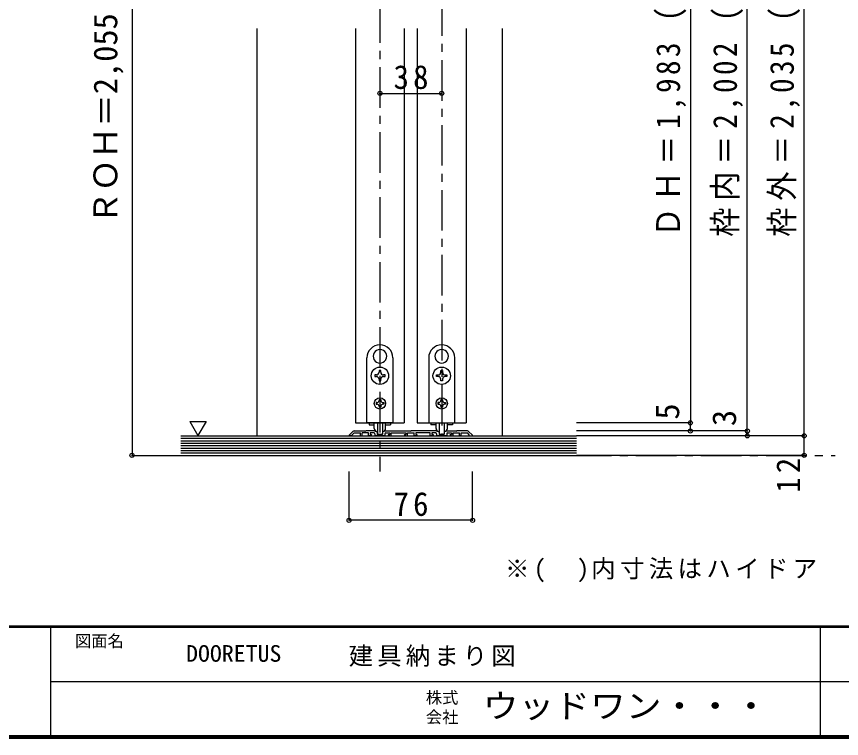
# Model space of a CAD drawing. Units: millimetres at full size, sheet at 1:5; details may follow other scales. Extents: x -973 to 977, y -718 to 696.
# Drawn here: x -19 to 488, y -701 to -256 of the extents above; entities that cross this region are included whole.
import ezdxf
from ezdxf.enums import TextEntityAlignment as Align

# ---------------------------------------------------------------- set-up
doc = ezdxf.new("R2010")
doc.units = ezdxf.units.MM
doc.header["$LTSCALE"] = 5
doc.header["$PDMODE"] = 32
doc.header["$PDSIZE"] = 2.5
doc.linetypes.add('CHAIN1', pattern=[8, 5, -1, 1, -1])
for name, color, linetype in [('0-1_通り芯', 4, 'CHAIN1'), ('0-3_仕上げ', 2, 'Continuous'), ('0-4_枠', 3, 'Continuous'), ('0-6_扉', 6, 'Continuous'), ('0-7_金物', 7, 'Continuous'), ('0-A_文字', 7, 'Continuous'), ('0-B_寸法', 7, 'Continuous'), ('F-1_枠', 7, 'Continuous')]:
    doc.layers.add(name, color=color, linetype=linetype)
doc.styles.add('ＭＳ ゴシック', font='')
doc.styles.get('ＭＳ ゴシック').set_extended_font_data('MS Gothic')

msp = doc.modelspace()

# ---------------------------------------------------------------- linework, layer by layer
at = {"layer": '0-1_通り芯'}
for p, q in [((204.221, 32.5), (204.221, -536.5)), ((242.221, -43.151), (242.221, -514.5)), ((81.721, -526.5), (484.221, -526.5))]:
    msp.add_line(p, q, dxfattribs=at)
at = {"layer": '0-3_仕上げ'}
for p, q in [((81.721, -514.5), (325.221, -514.5)), ((81.721, -526.5), (325.221, -526.5))]:
    msp.add_line(p, q, dxfattribs=at)
at = {"layer": '0-3_仕上げ', "color": 7}
for p, q in [((81.721, -516), (325.221, -516)), ((81.721, -517.5), (325.221, -517.5)), ((81.721, -519), (325.221, -519)), ((81.721, -520.5), (325.221, -520.5)), ((81.721, -522), (325.221, -522)), ((81.721, -523.5), (325.221, -523.5)), ((81.721, -525), (325.221, -525))]:
    msp.add_line(p, q, dxfattribs=at)
at = {"layer": '0-4_枠', "color": 4}
for p, q in [((128.721, -514.5), (128.721, -263.651)), ((279.721, -514.5), (279.721, -263.651))]:
    msp.add_line(p, q, dxfattribs=at)
at = {"layer": '0-4_枠'}
for p, q in [((187.645, -511.793), (185.28, -514.159)), ((200.992, -511.5), (195.521, -511.5)), ((201.146, -511.524), (202.275, -511.888)), ((202.621, -512.364), (202.621, -513.4)), ((205.821, -512.364), (205.821, -513.4)), ((207.296, -511.524), (206.168, -511.888)), ((207.45, -511.5), (222.921, -511.5)), ((223.221, -511.8), (222.921, -511.5)), ((223.521, -511.5), (223.221, -511.8)), ((238.992, -511.5), (223.521, -511.5)), ((239.146, -511.524), (240.275, -511.888)), ((240.621, -512.364), (240.621, -513.4)), ((243.821, -512.364), (243.821, -513.4)), ((245.296, -511.524), (244.168, -511.888)), ((245.45, -511.5), (250.921, -511.5)), ((251.221, -511.8), (250.921, -511.5)), ((251.521, -511.5), (251.221, -511.8)), ((258.09, -511.5), (251.521, -511.5)), ((258.797, -511.793), (261.163, -514.159)), ((187.021, -514.5), (185.421, -514.5)), ((187.221, -513.914), (188.435, -512.7)), ((187.221, -514.3), (187.221, -513.914)), ((188.435, -512.7), (192.221, -512.7)), ((192.221, -514.2), (192.221, -512.7)), ((192.521, -514.5), (192.921, -514.5)), ((193.221, -514.2), (193.221, -512.7)), ((198.821, -514.5), (197.521, -514.5)), ((198.821, -513.7), (198.221, -513.7)), ((201.121, -513.2), (201.121, -514.2)), ((207.021, -514.5), (201.421, -514.5)), ((202.921, -513.7), (205.521, -513.7)), ((207.321, -513.2), (207.321, -514.2)), ((207.821, -512.7), (210.221, -512.7)), ((209.621, -513.7), (210.221, -513.7)), ((209.621, -514.5), (210.921, -514.5)), ((210.221, -512.7), (210.221, -513.7)), ((211.221, -512.7), (220.221, -512.7)), ((211.221, -514.2), (211.221, -512.7)), ((219.621, -513.7), (220.221, -513.7)), ((219.621, -514.5), (220.921, -514.5)), ((220.221, -512.7), (220.221, -513.7)), ((221.221, -512.7), (225.221, -512.7)), ((221.221, -514.2), (221.221, -512.7)), ((225.221, -514.2), (225.221, -512.7)), ((226.821, -514.5), (225.521, -514.5)), ((226.821, -513.7), (226.221, -513.7)), ((236.821, -514.5), (235.521, -514.5)), ((236.821, -513.7), (236.221, -513.7)), ((239.121, -513.2), (239.121, -514.2)), ((245.021, -514.5), (239.421, -514.5)), ((240.921, -513.7), (243.521, -513.7)), ((245.321, -513.2), (245.321, -514.2)), ((245.821, -512.7), (248.221, -512.7)), ((247.621, -513.7), (248.221, -513.7)), ((247.621, -514.5), (248.921, -514.5)), ((248.221, -512.7), (248.221, -513.7)), ((249.221, -512.7), (253.221, -512.7)), ((249.221, -514.2), (249.221, -512.7)), ((253.221, -514.2), (253.221, -512.7)), ((253.921, -514.5), (253.521, -514.5)), ((254.221, -512.7), (258.007, -512.7)), ((254.221, -514.2), (254.221, -512.7)), ((259.421, -514.5), (261.021, -514.5))]:
    msp.add_line(p, q, dxfattribs=at)
for points in [[(188.352, -511.5), (194.921, -511.5), (195.221, -511.8), (195.521, -511.5)], [(197.221, -514.2), (197.221, -512.7), (193.221, -512.7)], [(200.621, -512.7), (198.221, -512.7), (198.221, -513.7)], [(235.221, -514.2), (235.221, -512.7), (226.221, -512.7), (226.221, -513.7)], [(238.621, -512.7), (236.221, -512.7), (236.221, -513.7)], [(259.221, -514.3), (259.221, -513.914), (258.007, -512.7)]]:
    msp.add_lwpolyline(points, dxfattribs=at)
for centre, radius, start, end in [((188.352, -512.5), 1, 90, 135), ((200.992, -512), 0.5, 72.1213, 90), ((202.121, -512.364), 0.5, 0, 72.1213), ((206.321, -512.364), 0.5, 107.8787, 180), ((207.45, -512), 0.5, 90, 107.8787), ((238.992, -512), 0.5, 72.1213, 90), ((240.121, -512.364), 0.5, 0, 72.1213), ((244.321, -512.364), 0.5, 107.8787, 180), ((245.45, -512), 0.5, 90, 107.8787), ((258.09, -512.5), 1, 45, 90), ((185.421, -514.3), 0.2, 135, 270), ((187.021, -514.3), 0.2, 270, 0), ((192.521, -514.2), 0.3, 180, 270), ((192.921, -514.2), 0.3, 270, 0), ((197.521, -514.2), 0.3, 180, 270), ((198.821, -514.1), 0.4, 0, 90), ((198.821, -514.1), 0.4, 270, 0), ((200.621, -513.2), 0.5, 0, 90), ((201.421, -514.2), 0.3, 180, 270), ((202.921, -513.4), 0.3, 180, 270), ((205.521, -513.4), 0.3, 270, 0), ((207.021, -514.2), 0.3, 270, 0), ((207.821, -513.2), 0.5, 90, 180), ((209.621, -514.1), 0.4, 90, 180), ((209.621, -514.1), 0.4, 180, 270), ((210.921, -514.2), 0.3, 270, 0), ((219.621, -514.1), 0.4, 90, 180), ((219.621, -514.1), 0.4, 180, 270), ((220.921, -514.2), 0.3, 270, 0), ((225.521, -514.2), 0.3, 180, 270), ((226.821, -514.1), 0.4, 0, 90), ((226.821, -514.1), 0.4, 270, 0), ((235.521, -514.2), 0.3, 180, 270), ((236.821, -514.1), 0.4, 0, 90), ((236.821, -514.1), 0.4, 270, 0), ((238.621, -513.2), 0.5, 0, 90), ((239.421, -514.2), 0.3, 180, 270), ((240.921, -513.4), 0.3, 180, 270), ((243.521, -513.4), 0.3, 270, 0), ((245.021, -514.2), 0.3, 270, 0), ((245.821, -513.2), 0.5, 90, 180), ((247.621, -514.1), 0.4, 90, 180), ((247.621, -514.1), 0.4, 180, 270), ((248.921, -514.2), 0.3, 270, 0), ((253.521, -514.2), 0.3, 180, 270), ((253.921, -514.2), 0.3, 270, 0), ((259.421, -514.3), 0.2, 180, 270), ((261.021, -514.3), 0.2, 270, 45)]:
    msp.add_arc(centre, radius, start, end, dxfattribs=at)
at = {"layer": '0-6_扉'}
for p, q in [((189.221, -263.651), (189.221, -506.5)), ((219.221, -263.651), (219.221, -506.5)), ((227.221, -263.651), (227.221, -506.5)), ((257.221, -263.651), (257.221, -506.5)), ((189.221, -506.5), (219.221, -506.5)), ((227.221, -506.5), (257.221, -506.5))]:
    msp.add_line(p, q, dxfattribs=at)
at = {"layer": '0-7_金物'}
for p, q in [((204.122, -461.351), (204.221, -461.45)), ((204.32, -461.351), (204.221, -461.45)), ((242.122, -461.351), (242.221, -461.45)), ((242.32, -461.351), (242.221, -461.45)), ((200.579, -467.489), (200.714, -467.525)), ((200.678, -467.66), (200.714, -467.525)), ((207.864, -467.489), (207.729, -467.525)), ((207.765, -467.66), (207.729, -467.525)), ((238.579, -467.489), (238.714, -467.525)), ((238.678, -467.66), (238.714, -467.525)), ((245.864, -467.489), (245.729, -467.525)), ((245.765, -467.66), (245.729, -467.525)), ((201.071, -477), (201.071, -478)), ((202.021, -477), (201.071, -477)), ((204.721, -475.3), (204.721, -474.35)), ((241.721, -475.3), (241.721, -474.35)), ((244.421, -477), (245.371, -477)), ((245.371, -477), (245.371, -478)), ((201.071, -478), (202.021, -478)), ((203.721, -479.7), (203.721, -480.65)), ((203.721, -480.65), (204.721, -480.65)), ((204.721, -480.65), (204.721, -479.7)), ((241.721, -480.65), (241.721, -479.7)), ((242.721, -480.65), (241.721, -480.65)), ((242.721, -479.7), (242.721, -480.65)), ((245.371, -478), (244.421, -478)), ((203.721, -492.1), (203.721, -492.7)), ((203.721, -492.1), (204.721, -492.1)), ((204.721, -492.1), (204.721, -492.7)), ((242.721, -492.1), (241.721, -492.1)), ((241.721, -492.1), (241.721, -492.7)), ((242.721, -492.1), (242.721, -492.7)), ((201.821, -494), (201.821, -495)), ((202.421, -494), (201.821, -494)), ((201.821, -495), (202.421, -495)), ((203.721, -496.3), (203.721, -496.9)), ((204.721, -496.9), (203.721, -496.9)), ((204.721, -496.3), (204.721, -496.9)), ((206.021, -494), (206.621, -494)), ((206.621, -495), (206.021, -495)), ((206.621, -494), (206.621, -495)), ((239.821, -494), (239.821, -495)), ((240.421, -494), (239.821, -494)), ((239.821, -495), (240.421, -495)), ((241.721, -496.3), (241.721, -496.9)), ((241.721, -496.9), (242.721, -496.9)), ((242.721, -496.3), (242.721, -496.9)), ((244.021, -494), (244.621, -494)), ((244.621, -495), (244.021, -495)), ((244.621, -494), (244.621, -495)), ((197.621, -506.5), (197.621, -507.7)), ((200.721, -509.921), (200.721, -506.5)), ((202.721, -506.5), (202.721, -513.121)), ((205.721, -506.5), (205.721, -513.121)), ((207.721, -509.921), (207.721, -506.5)), ((210.821, -506.5), (210.821, -507.7)), ((235.621, -506.5), (235.621, -507.7)), ((238.721, -509.921), (238.721, -506.5)), ((240.721, -506.5), (240.721, -513.121)), ((243.721, -506.5), (243.721, -513.121)), ((245.721, -509.921), (245.721, -506.5)), ((248.821, -506.5), (248.821, -507.7)), ((197.621, -507.7), (200.754, -507.7)), ((207.689, -507.7), (210.821, -507.7)), ((238.754, -507.7), (235.621, -507.7)), ((248.821, -507.7), (245.689, -507.7)), ((203.021, -513.421), (205.421, -513.421)), ((241.021, -513.421), (243.421, -513.421))]:
    msp.add_line(p, q, dxfattribs=at)
for points in [[(212.221, -466.5), (212.221, -506.5), (196.221, -506.5), (196.221, -466.5)], [(234.221, -466.5), (234.221, -506.5), (250.221, -506.5), (250.221, -466.5)], [(204.721, -474.35), (203.721, -474.35), (203.721, -475.3)], [(206.421, -478), (207.371, -478), (207.371, -477), (206.421, -477)], [(240.021, -478), (239.071, -478), (239.071, -477), (240.021, -477)], [(241.721, -474.35), (242.721, -474.35), (242.721, -475.3)]]:
    msp.add_lwpolyline(points, dxfattribs=at)
for centre, radius in [((204.221, -477.5), 5.35), ((242.221, -477.5), 5.35), ((204.221, -494.5), 3.5), ((242.221, -494.5), 3.5)]:
    msp.add_circle(centre, radius, dxfattribs=at)
for centre, radius, start, end in [((204.221, -466.5), 8, 0, 180), ((204.221, -465.5), 4.15, 91.3645, 208.6355), ((204.221, -465.5), 4.15, 331.3645, 88.6355), ((242.221, -466.5), 8, 0, 180), ((242.221, -465.5), 4.15, 91.3645, 208.6355), ((242.221, -465.5), 4.15, 331.3645, 88.6355), ((204.221, -465.5), 4.15, 211.3645, 328.6355), ((242.221, -465.5), 4.15, 211.3645, 328.6355), ((202.021, -475.3), 1.7, 270, 0), ((206.421, -475.3), 1.7, 180, 270), ((240.021, -475.3), 1.7, 270, 0), ((244.421, -475.3), 1.7, 180, 270), ((202.021, -479.7), 1.7, 0, 90), ((206.421, -479.7), 1.7, 90, 180), ((240.021, -479.7), 1.7, 0, 90), ((244.421, -479.7), 1.7, 90, 180), ((202.421, -492.7), 1.3, 270, 0), ((202.421, -496.3), 1.3, 0, 90), ((206.021, -492.7), 1.3, 180, 270), ((206.021, -496.3), 1.3, 90, 180), ((240.421, -492.7), 1.3, 270, 0), ((240.421, -496.3), 1.3, 0, 90), ((244.021, -492.7), 1.3, 180, 270), ((244.021, -496.3), 1.3, 90, 180), ((202.721, -509.921), 2, 180, 264.78409), ((202.521, -512.112), 0.2, 0, 84.78409), ((205.921, -512.112), 0.2, 95.21591, 180), ((205.721, -509.921), 2, 275.21591, 0), ((240.721, -509.921), 2, 180, 264.78409), ((240.521, -512.112), 0.2, 0, 84.78409), ((243.921, -512.112), 0.2, 95.21591, 180), ((243.721, -509.921), 2, 275.21591, 0), ((203.021, -513.121), 0.3, 180, 270), ((205.421, -513.121), 0.3, 270, 0), ((241.021, -513.121), 0.3, 180, 270), ((243.421, -513.121), 0.3, 270, 0)]:
    msp.add_arc(centre, radius, start, end, dxfattribs=at)
at = {"layer": '0-A_文字'}
for p, q in [((87.286, -505.686), (97.286, -505.686)), ((87.286, -505.686), (92.286, -514.347)), ((97.286, -505.686), (92.286, -514.347))]:
    msp.add_line(p, q, dxfattribs=at)
at = {"layer": '0-B_寸法', "color": 4}
for p, q in [((51.721, -21.151), (51.721, -526.5)), ((430.221, -511.5), (430.221, -29.151)), ((465.221, -526.5), (465.221, -29.151)), ((395.221, -59.151), (395.221, -506.5)), ((204.221, -303.651), (242.221, -303.651)), ((395.221, -506.5), (325.221, -506.5)), ((395.221, -511.5), (395.221, -506.5)), ((395.221, -511.5), (325.221, -511.5)), ((430.221, -511.5), (325.221, -511.5)), ((430.221, -514.5), (430.221, -511.5)), ((465.221, -514.5), (325.221, -514.5)), ((51.721, -526.5), (81.721, -526.5)), ((465.221, -526.5), (325.221, -526.5)), ((185.221, -566.5), (185.221, -536.5)), ((261.221, -566.5), (261.221, -536.5)), ((261.221, -566.5), (185.221, -566.5))]:
    msp.add_line(p, q, dxfattribs=at)
at = {"layer": '0-B_寸法'}
for p in [(204.221, -303.651), (242.221, -303.651), (395.221, -506.5), (395.221, -511.5), (430.221, -511.5), (430.221, -514.5), (465.221, -514.5), (51.721, -526.5), (465.221, -526.5), (185.221, -566.5), (261.221, -566.5)]:
    msp.add_point(p, dxfattribs=at)
at = {"layer": 'F-1_枠', "color": 6}
for p, q in [((976.653, -631.667), (-973.347, -631.667)), ((976.653, -632.5), (-973.347, -632.5)), ((1.653, -632.5), (1.653, -699.167)), ((474.986, -632.5), (474.986, -699.167)), ((1.653, -665.833), (974.986, -665.834)), ((976.653, -699.167), (-973.347, -699.167)), ((976.653, -700), (-973.347, -700)), ((976.653, -700.833), (-973.347, -700.833))]:
    msp.add_line(p, q, dxfattribs=at)

# ---------------------------------------------------------------- texts
at = {"layer": '0-A_文字', "insert": (281.16, -604.63), "char_height": 11, "attachment_point": 7, "style": 'ＭＳ ゴシック'}
msp.add_mtext('\\T1.18;※(\u3000)内寸法はハイドア', dxfattribs=at)
at = {"layer": '0-B_寸法', "style": 'ＭＳ ゴシック'}
for s, p in [('ＲＯＨ＝2,055（2,255)', (47.08, -384.151)), ('5', (392.721, -504.5)), ('3', (427.721, -508.5))]:
    msp.add_text(s, height=14.66, rotation=90, dxfattribs=at).set_placement(p, align=Align.BOTTOM_LEFT)
at = {"layer": '0-B_寸法', "char_height": 14.66, "attachment_point": 7, "rotation": 90, "style": 'ＭＳ ゴシック'}
for s, insert in [('\\T1.23;\\W0.9;ＤＨ＝1,983\\~(2,183)', (392.721, -391.901)), ('\\T1.23;\\W0.9;枠内＝2,002\\~(2,202)', (427.721, -391.901)), ('\\T1.23;\\W0.9;枠外＝2,035\\~(2,235)', (462.721, -391.901)), ('\\T1.27;\\W0.95;12', (462.721, -549.544))]:
    msp.add_mtext(s, dxfattribs=dict(at, insert=insert))
at = {"layer": '0-B_寸法', "char_height": 14.66, "attachment_point": 7, "style": 'ＭＳ ゴシック'}
for s, insert in [('\\T1.27;\\W0.95;38', (212.596, -301.151)), ('\\T1.27;\\W0.95;76', (212.596, -564))]:
    msp.add_mtext(s, dxfattribs=dict(at, insert=insert))
at = {"layer": 'F-1_枠', "style": 'ＭＳ ゴシック'}
for s, p in [('図面名', (16.653, -646.667)), ('株式', (232.486, -681.5)), ('会社', (232.486, -693.5))]:
    msp.add_text(s, height=7.331, dxfattribs=at).set_placement(p, align=Align.BOTTOM_LEFT)
for s, height, width, p in [('DOORETUS', 10.26, 1.05, (84.986, -656.667)), ('ウッドワン・・・', 14.66, 1.1, (267.486, -692.5))]:
    msp.add_text(s, height=height, dxfattribs=dict(at, width=width)).set_placement(p, align=Align.BOTTOM_LEFT)
at = {"layer": 'F-1_枠', "insert": (184.986, -656.667), "char_height": 11, "attachment_point": 7, "style": 'ＭＳ ゴシック'}
msp.add_mtext('\\T1.17;建具納まり図', dxfattribs=at)

doc.saveas('drawing.dxf')
